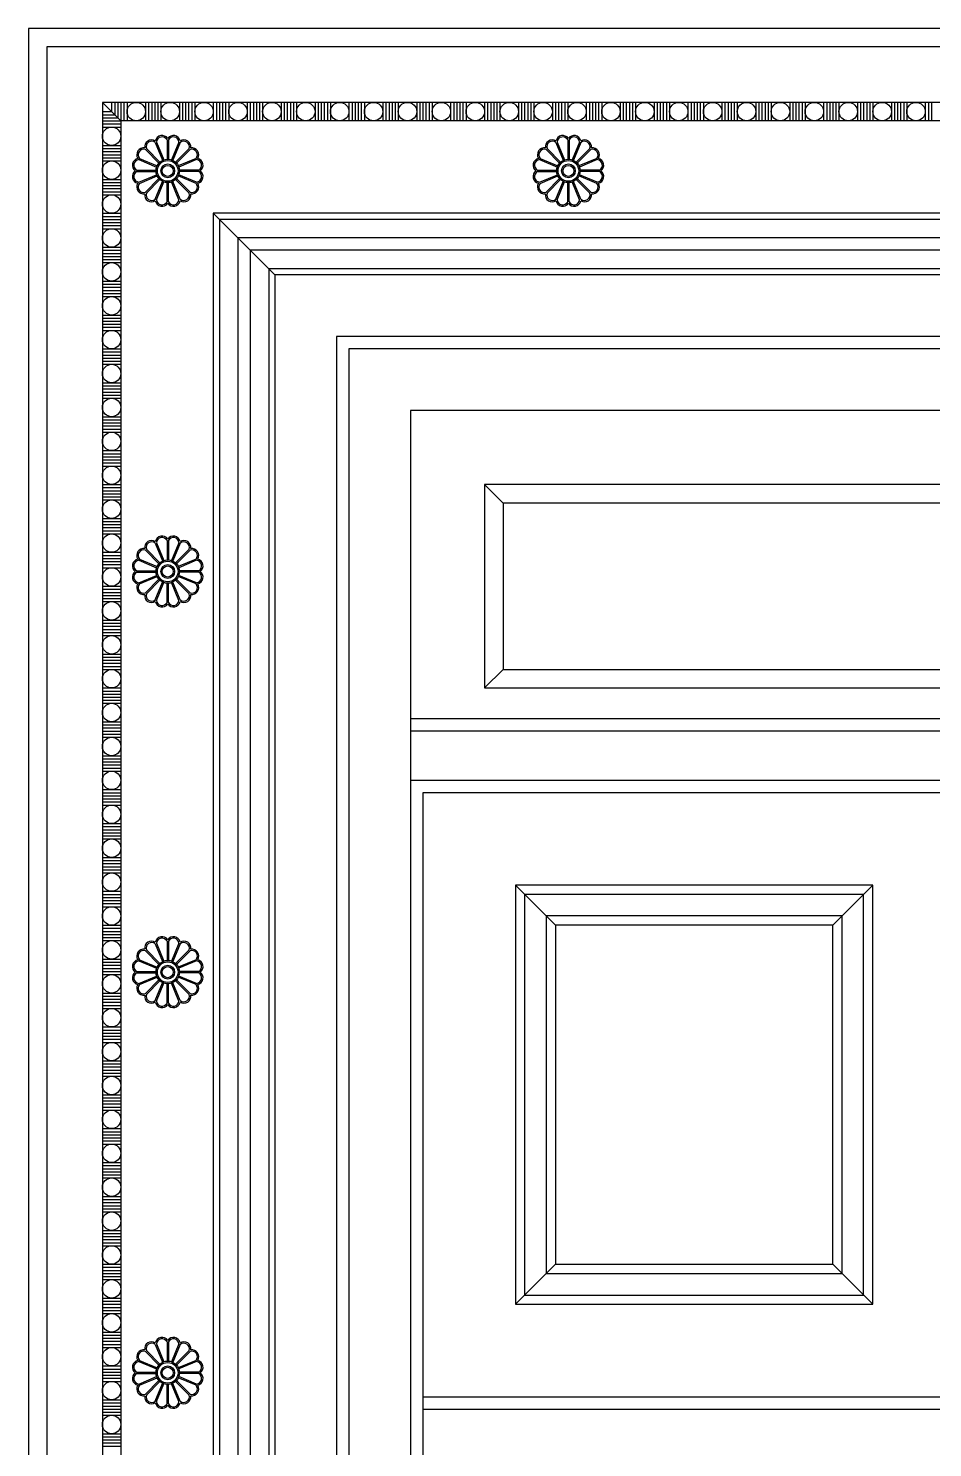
# Model space of a CAD drawing. Header units: metres. Extents: x 31332 to 34422, y 5208 to 9843.
# Drawn here: x 31352 to 32823, y 7533 to 9843 of the extents above; entities that cross this region are included whole.
import ezdxf

# ---------------------------------------------------------------- set-up
doc = ezdxf.new("R2010")
doc.units = ezdxf.units.M
for name, color, linetype in [('1', 3, 'Continuous'), ('3', 3, 'Continuous'), ('7', 7, 'Continuous'), ('BH', 3, 'Continuous')]:
    doc.layers.add(name, color=color, linetype=linetype)

# ---------------------------------------------------------------- blocks, each defined once
blk = doc.blocks.new('FH01F006')
at = {"layer": '1'}
for p, q in [((281.6, 3801.6), (369.6, 3713.6)), ((475.2, 3608), (475.2, 264)), ((2235.2, 3608), (475.2, 3608)), ((2147.2, 3080), (563.2, 3080)), ((580.8, 2094.4), (2129.6, 2094.4))]:
    blk.add_line(p, q, dxfattribs=at)
for points in [[(2420, 264), (2420, 3792.8), (290.4, 3792.8), (290.4, 264)], [(2393.6, 264), (2393.6, 3766.4), (316.8, 3766.4), (316.8, 264)], [(2376, 264), (2376, 3748.8), (334.4, 3748.8), (334.4, 264)], [(2349.6, 264), (2349.6, 3722.4), (360.8, 3722.4), (360.8, 264)], [(2129.6, 88), (2129.6, 2974.4), (580.8, 2974.4), (580.8, 88)]]:
    blk.add_lwpolyline(points, dxfattribs=at)
for points in [[(726, 2257.2), (1210, 2257.2), (1210, 2829.2), (726, 2829.2)], [(756.8, 2288), (1179.2, 2288), (1179.2, 2798.4), (756.8, 2798.4)]]:
    blk.add_lwpolyline(points, close=True, dxfattribs=at)
at = {"layer": '3'}
for p, q in [((184.61, 3892.72), (204.01, 3873.32)), ((186, 3894.11), (205.41, 3874.71)), ((198.72, 3902.61), (209.23, 3877.26)), ((200.55, 3903.37), (211.05, 3878.02)), ((215.55, 3906.35), (215.55, 3878.91)), ((217.52, 3906.35), (217.52, 3878.91)), ((232.53, 3903.37), (222.03, 3878.02)), ((234.35, 3902.61), (223.85, 3877.26)), ((247.07, 3894.11), (227.67, 3874.71)), ((248.46, 3892.72), (229.06, 3873.32)), ((756.61, 3892.72), (776.01, 3873.32)), ((758, 3894.11), (777.41, 3874.71)), ((770.72, 3902.61), (781.23, 3877.26)), ((772.55, 3903.37), (783.05, 3878.02)), ((787.55, 3906.35), (787.55, 3878.91)), ((789.52, 3906.35), (789.52, 3878.91)), ((804.53, 3903.37), (794.03, 3878.02)), ((806.35, 3902.61), (795.85, 3877.26)), ((819.07, 3894.11), (799.67, 3874.71)), ((820.46, 3892.72), (801.06, 3873.32)), ((175.35, 3878.18), (200.71, 3867.68)), ((176.11, 3880), (201.46, 3869.5)), ((256.96, 3880), (231.61, 3869.5)), ((257.72, 3878.18), (232.37, 3867.68)), ((747.35, 3878.18), (772.71, 3867.68)), ((748.11, 3880), (773.46, 3869.5)), ((828.96, 3880), (803.61, 3869.5)), ((829.72, 3878.18), (804.37, 3867.68)), ((172.37, 3863.17), (199.81, 3863.17)), ((172.37, 3861.2), (199.81, 3861.2)), ((175.35, 3846.19), (200.71, 3856.7)), ((176.11, 3844.37), (201.46, 3854.87)), ((184.61, 3831.65), (204.01, 3851.06)), ((248.46, 3831.65), (229.06, 3851.06)), ((256.96, 3844.37), (231.61, 3854.87)), ((257.72, 3846.19), (232.37, 3856.7)), ((260.7, 3863.17), (233.26, 3863.17)), ((260.7, 3861.2), (233.26, 3861.2)), ((744.37, 3863.17), (771.81, 3863.17)), ((744.37, 3861.2), (771.81, 3861.2)), ((747.35, 3846.19), (772.71, 3856.7)), ((748.11, 3844.37), (773.46, 3854.87)), ((756.61, 3831.65), (776.01, 3851.06)), ((820.46, 3831.65), (801.06, 3851.06)), ((828.96, 3844.37), (803.61, 3854.87)), ((829.72, 3846.19), (804.37, 3856.7)), ((832.7, 3863.17), (805.26, 3863.17)), ((832.7, 3861.2), (805.26, 3861.2)), ((186, 3830.26), (205.41, 3849.66)), ((198.72, 3821.76), (209.23, 3847.11)), ((200.55, 3821), (211.05, 3846.36)), ((215.55, 3818.02), (215.55, 3845.46)), ((217.52, 3818.02), (217.52, 3845.46)), ((232.53, 3821), (222.03, 3846.36)), ((234.35, 3821.76), (223.85, 3847.11)), ((247.07, 3830.26), (227.67, 3849.66)), ((758, 3830.26), (777.41, 3849.66)), ((770.72, 3821.76), (781.23, 3847.11)), ((772.55, 3821), (783.05, 3846.36)), ((787.55, 3818.02), (787.55, 3845.46)), ((789.52, 3818.02), (789.52, 3845.46)), ((804.53, 3821), (794.03, 3846.36)), ((806.35, 3821.76), (795.85, 3847.11)), ((819.07, 3830.26), (799.67, 3849.66)), ((198.72, 3330.61), (209.23, 3305.26)), ((200.55, 3331.37), (211.05, 3306.02)), ((215.55, 3334.35), (215.55, 3306.91)), ((217.52, 3334.35), (217.52, 3306.91)), ((232.53, 3331.37), (222.03, 3306.02)), ((234.35, 3330.61), (223.85, 3305.26)), ((175.35, 3306.18), (200.71, 3295.68)), ((176.11, 3308), (201.46, 3297.5)), ((184.61, 3320.72), (204.01, 3301.32)), ((186, 3322.11), (205.41, 3302.71)), ((247.07, 3322.11), (227.67, 3302.71)), ((248.46, 3320.72), (229.06, 3301.32)), ((256.96, 3308), (231.61, 3297.5)), ((257.72, 3306.18), (232.37, 3295.68)), ((172.37, 3291.17), (199.81, 3291.17)), ((172.37, 3289.2), (199.81, 3289.2)), ((175.35, 3274.19), (200.71, 3284.7)), ((176.11, 3272.37), (201.46, 3282.87)), ((256.96, 3272.37), (231.61, 3282.87)), ((257.72, 3274.19), (232.37, 3284.7)), ((260.7, 3291.17), (233.26, 3291.17)), ((260.7, 3289.2), (233.26, 3289.2)), ((184.61, 3259.65), (204.01, 3279.06)), ((186, 3258.26), (205.41, 3277.66)), ((198.72, 3249.76), (209.23, 3275.11)), ((200.55, 3249), (211.05, 3274.36)), ((215.55, 3246.02), (215.55, 3273.46)), ((217.52, 3246.02), (217.52, 3273.46)), ((232.53, 3249), (222.03, 3274.36)), ((234.35, 3249.76), (223.85, 3275.11)), ((247.07, 3258.26), (227.67, 3277.66)), ((248.46, 3259.65), (229.06, 3279.06)), ((198.72, 2758.61), (209.23, 2733.26)), ((200.55, 2759.37), (211.05, 2734.02)), ((215.55, 2762.35), (215.55, 2734.91)), ((217.52, 2762.35), (217.52, 2734.91)), ((232.53, 2759.37), (222.03, 2734.02)), ((234.35, 2758.61), (223.85, 2733.26)), ((176.11, 2736), (201.46, 2725.5)), ((184.61, 2748.72), (204.01, 2729.32)), ((186, 2750.11), (205.41, 2730.71)), ((247.07, 2750.11), (227.67, 2730.71)), ((248.46, 2748.72), (229.06, 2729.32)), ((256.96, 2736), (231.61, 2725.5)), ((172.37, 2719.17), (199.81, 2719.17)), ((172.37, 2717.2), (199.81, 2717.2)), ((175.35, 2734.18), (200.71, 2723.68)), ((257.72, 2734.18), (232.37, 2723.68)), ((260.7, 2719.17), (233.26, 2719.17)), ((260.7, 2717.2), (233.26, 2717.2)), ((175.35, 2702.19), (200.71, 2712.7)), ((176.11, 2700.37), (201.46, 2710.87)), ((184.61, 2687.65), (204.01, 2707.06)), ((186, 2686.26), (205.41, 2705.66)), ((198.72, 2677.76), (209.23, 2703.11)), ((200.55, 2677), (211.05, 2702.36)), ((215.55, 2674.02), (215.55, 2701.46)), ((217.52, 2674.02), (217.52, 2701.46)), ((232.53, 2677), (222.03, 2702.36)), ((234.35, 2677.76), (223.85, 2703.11)), ((247.07, 2686.26), (227.67, 2705.66)), ((248.46, 2687.65), (229.06, 2707.06)), ((256.96, 2700.37), (231.61, 2710.87)), ((257.72, 2702.19), (232.37, 2712.7)), ((215.55, 2190.35), (215.55, 2162.91)), ((217.52, 2190.35), (217.52, 2162.91)), ((184.61, 2176.72), (204.01, 2157.32)), ((186, 2178.11), (205.41, 2158.71)), ((198.72, 2186.61), (209.23, 2161.26)), ((200.55, 2187.37), (211.05, 2162.02)), ((232.53, 2187.37), (222.03, 2162.02)), ((234.35, 2186.61), (223.85, 2161.26)), ((247.07, 2178.11), (227.67, 2158.71)), ((248.46, 2176.72), (229.06, 2157.32)), ((175.35, 2162.18), (200.71, 2151.68)), ((176.11, 2164), (201.46, 2153.5)), ((256.96, 2164), (231.61, 2153.5)), ((257.72, 2162.18), (232.37, 2151.68)), ((172.37, 2147.17), (199.81, 2147.17)), ((172.37, 2145.2), (199.81, 2145.2)), ((175.35, 2130.19), (200.71, 2140.7)), ((176.11, 2128.37), (201.46, 2138.87)), ((184.61, 2115.65), (204.01, 2135.06)), ((186, 2114.26), (205.41, 2133.66)), ((198.72, 2105.76), (209.23, 2131.11)), ((200.55, 2105), (211.05, 2130.36)), ((215.55, 2102.02), (215.55, 2129.46)), ((217.52, 2102.02), (217.52, 2129.46)), ((232.53, 2105), (222.03, 2130.36)), ((234.35, 2105.76), (223.85, 2131.11)), ((247.07, 2114.26), (227.67, 2133.66)), ((248.46, 2115.65), (229.06, 2135.06)), ((256.96, 2128.37), (231.61, 2138.87)), ((257.72, 2130.19), (232.37, 2140.7)), ((260.7, 2147.17), (233.26, 2147.17)), ((260.7, 2145.2), (233.26, 2145.2))]:
    blk.add_line(p, q, dxfattribs=at)
for centre, radius in [((216.54, 3862.19), 16.76), ((216.54, 3862.19), 14.78), ((216.54, 3862.19), 9.86), ((216.54, 3862.19), 7.88), ((788.54, 3862.19), 16.76), ((788.54, 3862.19), 14.78), ((788.54, 3862.19), 9.86), ((788.54, 3862.19), 7.88), ((216.54, 3290.19), 16.76), ((216.54, 3290.19), 14.78), ((216.54, 3290.19), 9.86), ((216.54, 3290.19), 7.88), ((216.54, 2718.19), 16.76), ((216.54, 2718.19), 14.78), ((216.54, 2718.19), 9.86), ((216.54, 2718.19), 7.88), ((216.54, 2146.19), 16.76), ((216.54, 2146.19), 14.78), ((216.54, 2146.19), 9.86), ((216.54, 2146.19), 7.88)]:
    blk.add_circle(centre, radius, dxfattribs=at)
for centre, radius, start, end in [((208.47, 3902.72), 9.93, 35.7, 166.8), ((208.47, 3902.72), 7.96, 27.21, 175.29), ((224.6, 3902.72), 9.93, 13.2, 144.3), ((224.6, 3902.72), 7.96, 4.71, 152.79), ((780.47, 3902.72), 9.93, 35.7, 166.8), ((780.47, 3902.72), 7.96, 27.21, 175.29), ((796.6, 3902.72), 9.93, 13.2, 144.3), ((796.6, 3902.72), 7.96, 4.71, 152.79), ((182.18, 3885.14), 9.93, 80.7, 211.8), ((182.18, 3885.14), 7.96, 72.21, 220.29), ((193.58, 3896.55), 9.93, 58.2, 189.3), ((193.58, 3896.55), 7.96, 49.71, 197.79), ((239.49, 3896.55), 9.93, 350.7, 121.8), ((239.49, 3896.55), 7.96, 342.21, 130.29), ((250.9, 3885.14), 7.96, 319.71, 107.79), ((250.9, 3885.14), 9.93, 328.2, 99.3), ((754.18, 3885.14), 9.93, 80.7, 211.8), ((754.18, 3885.14), 7.96, 72.21, 220.29), ((765.58, 3896.55), 9.93, 58.2, 189.3), ((765.58, 3896.55), 7.96, 49.71, 197.79), ((811.49, 3896.55), 9.93, 350.7, 121.8), ((811.49, 3896.55), 7.96, 342.21, 130.29), ((822.9, 3885.14), 7.96, 319.71, 107.79), ((822.9, 3885.14), 9.93, 328.2, 99.3), ((176.01, 3870.25), 9.93, 103.2, 234.3), ((176.01, 3870.25), 7.96, 94.71, 242.79), ((257.07, 3870.25), 7.96, 297.21, 85.29), ((257.07, 3870.25), 9.93, 305.7, 76.8), ((748.01, 3870.25), 9.93, 103.2, 234.3), ((748.01, 3870.25), 7.96, 94.71, 242.79), ((829.07, 3870.25), 7.96, 297.21, 85.29), ((829.07, 3870.25), 9.93, 305.7, 76.8), ((176.01, 3854.12), 9.93, 125.7, 256.8), ((176.01, 3854.12), 7.96, 117.21, 265.29), ((257.07, 3854.12), 7.96, 274.71, 62.79), ((257.07, 3854.12), 9.93, 283.2, 54.3), ((748.01, 3854.12), 9.93, 125.7, 256.8), ((748.01, 3854.12), 7.96, 117.21, 265.29), ((829.07, 3854.12), 7.96, 274.71, 62.79), ((829.07, 3854.12), 9.93, 283.2, 54.3), ((182.18, 3839.23), 9.93, 148.2, 279.3), ((182.18, 3839.23), 7.96, 139.71, 287.79), ((193.58, 3827.83), 7.96, 162.21, 310.29), ((239.49, 3827.83), 7.96, 229.71, 17.79), ((250.9, 3839.23), 7.96, 252.21, 40.29), ((250.9, 3839.23), 9.93, 260.7, 31.8), ((754.18, 3839.23), 9.93, 148.2, 279.3), ((754.18, 3839.23), 7.96, 139.71, 287.79), ((765.58, 3827.83), 7.96, 162.21, 310.29), ((811.49, 3827.83), 7.96, 229.71, 17.79), ((822.9, 3839.23), 7.96, 252.21, 40.29), ((822.9, 3839.23), 9.93, 260.7, 31.8), ((193.58, 3827.83), 9.93, 170.7, 301.8), ((208.47, 3821.66), 9.93, 193.2, 324.3), ((208.47, 3821.66), 7.96, 184.71, 332.79), ((224.6, 3821.66), 9.93, 215.7, 346.8), ((224.6, 3821.66), 7.96, 207.21, 355.29), ((239.49, 3827.83), 9.93, 238.2, 9.3), ((765.58, 3827.83), 9.93, 170.7, 301.8), ((780.47, 3821.66), 9.93, 193.2, 324.3), ((780.47, 3821.66), 7.96, 184.71, 332.79), ((796.6, 3821.66), 9.93, 215.7, 346.8), ((796.6, 3821.66), 7.96, 207.21, 355.29), ((811.49, 3827.83), 9.93, 238.2, 9.3), ((182.18, 3313.14), 9.93, 80.7, 211.8), ((193.58, 3324.55), 9.93, 58.2, 189.3), ((193.58, 3324.55), 7.96, 49.71, 197.79), ((208.47, 3330.72), 9.93, 35.7, 166.8), ((208.47, 3330.72), 7.96, 27.21, 175.29), ((224.6, 3330.72), 9.93, 13.2, 144.3), ((224.6, 3330.72), 7.96, 4.71, 152.79), ((239.49, 3324.55), 9.93, 350.7, 121.8), ((239.49, 3324.55), 7.96, 342.21, 130.29), ((250.9, 3313.14), 9.93, 328.2, 99.3), ((176.01, 3298.25), 9.93, 103.2, 234.3), ((176.01, 3298.25), 7.96, 94.71, 242.79), ((182.18, 3313.14), 7.96, 72.21, 220.29), ((250.9, 3313.14), 7.96, 319.71, 107.79), ((257.07, 3298.25), 7.96, 297.21, 85.29), ((257.07, 3298.25), 9.93, 305.7, 76.8), ((176.01, 3282.12), 9.93, 125.7, 256.8), ((176.01, 3282.12), 7.96, 117.21, 265.29), ((257.07, 3282.12), 7.96, 274.71, 62.79), ((257.07, 3282.12), 9.93, 283.2, 54.3), ((182.18, 3267.23), 9.93, 148.2, 279.3), ((182.18, 3267.23), 7.96, 139.71, 287.79), ((250.9, 3267.23), 7.96, 252.21, 40.29), ((250.9, 3267.23), 9.93, 260.7, 31.8), ((193.58, 3255.83), 9.93, 170.7, 301.8), ((193.58, 3255.83), 7.96, 162.21, 310.29), ((208.47, 3249.66), 9.93, 193.2, 324.3), ((208.47, 3249.66), 7.96, 184.71, 332.79), ((224.6, 3249.66), 9.93, 215.7, 346.8), ((224.6, 3249.66), 7.96, 207.21, 355.29), ((239.49, 3255.83), 9.93, 238.2, 9.3), ((239.49, 3255.83), 7.96, 229.71, 17.79), ((193.58, 2752.55), 9.93, 58.2, 189.3), ((193.58, 2752.55), 7.96, 49.71, 197.79), ((208.47, 2758.72), 9.93, 35.7, 166.8), ((208.47, 2758.72), 7.96, 27.21, 175.29), ((224.6, 2758.72), 9.93, 13.2, 144.3), ((224.6, 2758.72), 7.96, 4.71, 152.79), ((239.49, 2752.55), 9.93, 350.7, 121.8), ((239.49, 2752.55), 7.96, 342.21, 130.29), ((176.01, 2726.25), 9.93, 103.2, 234.3), ((182.18, 2741.14), 9.93, 80.7, 211.8), ((182.18, 2741.14), 7.96, 72.21, 220.29), ((250.9, 2741.14), 7.96, 319.71, 107.79), ((250.9, 2741.14), 9.93, 328.2, 99.3), ((257.07, 2726.25), 9.93, 305.7, 76.8), ((176.01, 2710.12), 9.93, 125.7, 256.8), ((176.01, 2726.25), 7.96, 94.71, 242.79), ((176.01, 2710.12), 7.96, 117.21, 265.29), ((257.07, 2726.25), 7.96, 297.21, 85.29), ((257.07, 2710.12), 7.96, 274.71, 62.79), ((257.07, 2710.12), 9.93, 283.2, 54.3), ((182.18, 2695.23), 9.93, 148.2, 279.3), ((182.18, 2695.23), 7.96, 139.71, 287.79), ((250.9, 2695.23), 7.96, 252.21, 40.29), ((250.9, 2695.23), 9.93, 260.7, 31.8), ((193.58, 2683.83), 9.93, 170.7, 301.8), ((193.58, 2683.83), 7.96, 162.21, 310.29), ((208.47, 2677.66), 9.93, 193.2, 324.3), ((208.47, 2677.66), 7.96, 184.71, 332.79), ((224.6, 2677.66), 9.93, 215.7, 346.8), ((224.6, 2677.66), 7.96, 207.21, 355.29), ((239.49, 2683.83), 9.93, 238.2, 9.3), ((239.49, 2683.83), 7.96, 229.71, 17.79), ((193.58, 2180.55), 9.93, 58.2, 189.3), ((193.58, 2180.55), 7.96, 49.71, 197.79), ((208.47, 2186.72), 9.93, 35.7, 166.8), ((208.47, 2186.72), 7.96, 27.21, 175.29), ((224.6, 2186.72), 9.93, 13.2, 144.3), ((224.6, 2186.72), 7.96, 4.71, 152.79), ((239.49, 2180.55), 9.93, 350.7, 121.8), ((239.49, 2180.55), 7.96, 342.21, 130.29), ((182.18, 2169.14), 9.93, 80.7, 211.8), ((182.18, 2169.14), 7.96, 72.21, 220.29), ((250.9, 2169.14), 7.96, 319.71, 107.79), ((250.9, 2169.14), 9.93, 328.2, 99.3), ((176.01, 2154.25), 9.93, 103.2, 234.3), ((176.01, 2154.25), 7.96, 94.71, 242.79), ((257.07, 2154.25), 7.96, 297.21, 85.29), ((257.07, 2154.25), 9.93, 305.7, 76.8), ((176.01, 2138.12), 9.93, 125.7, 256.8), ((176.01, 2138.12), 7.96, 117.21, 265.29), ((182.18, 2123.23), 9.93, 148.2, 279.3), ((182.18, 2123.23), 7.96, 139.71, 287.79), ((250.9, 2123.23), 7.96, 252.21, 40.29), ((250.9, 2123.23), 9.93, 260.7, 31.8), ((257.07, 2138.12), 7.96, 274.71, 62.79), ((257.07, 2138.12), 9.93, 283.2, 54.3), ((193.58, 2111.83), 9.93, 170.7, 301.8), ((193.58, 2111.83), 7.96, 162.21, 310.29), ((239.49, 2111.83), 9.93, 238.2, 9.3), ((239.49, 2111.83), 7.96, 229.71, 17.79), ((208.47, 2105.66), 9.93, 193.2, 324.3), ((208.47, 2105.66), 7.96, 184.71, 332.79), ((224.6, 2105.66), 9.93, 215.7, 346.8), ((224.6, 2105.66), 7.96, 207.21, 355.29)]:
    blk.add_arc(centre, radius, start, end, dxfattribs=at)
at = {"layer": '7'}
for p, q in [((149.6, 3933.6), (123.2, 3960)), ((149.6, 3933.6), (123.2, 3960)), ((563.2, 3520), (563.2, 88)), ((2147.2, 3520), (563.2, 3520)), ((668.8, 3414.4), (695.2, 3388)), ((695.2, 3150.4), (668.8, 3124)), ((2147.2, 3062.4), (563.2, 3062.4)), ((2147.2, 2992), (563.2, 2992)), ((770, 2785.2), (712.8, 2842.4)), ((1223.2, 2842.4), (1166, 2785.2)), ((770, 2301.2), (712.8, 2244)), ((1166, 2301.2), (1223.2, 2244)), ((580.8, 2112), (2129.6, 2112))]:
    blk.add_line(p, q, dxfattribs=at)
for points in [[(2692.8, 264), (2692.8, 4065.6), (17.6, 4065.6), (17.6, 264)], [(2666.4, 264), (2666.4, 4039.2), (44, 4039.2), (44, 264)], [(2587.2, 264), (2587.2, 3960), (123.2, 3960), (123.2, 264)], [(2560.8, 264), (2560.8, 3933.6), (149.6, 3933.6), (149.6, 264)], [(2428.8, 264), (2428.8, 3801.6), (281.6, 3801.6), (281.6, 264)], [(2340.8, 264), (2340.8, 3713.6), (369.6, 3713.6), (369.6, 264)], [(2252.8, 264), (2252.8, 3625.6), (457.6, 3625.6), (457.6, 264)]]:
    blk.add_lwpolyline(points, dxfattribs=at)
for points in [[(668.8, 3124), (2041.6, 3124), (2041.6, 3414.4), (668.8, 3414.4)], [(695.2, 3150.4), (2015.2, 3150.4), (2015.2, 3388), (695.2, 3388)], [(712.8, 2244), (1223.2, 2244), (1223.2, 2842.4), (712.8, 2842.4)], [(770, 2301.2), (1166, 2301.2), (1166, 2785.2), (770, 2785.2)]]:
    blk.add_lwpolyline(points, close=True, dxfattribs=at)
at = {"layer": 'BH'}
for p, q in [((136.4, 3960), (136.4, 3946.8)), ((140.8, 3960), (140.8, 3942.4)), ((145.2, 3960), (145.2, 3938)), ((149.6, 3960), (149.6, 3933.6)), ((154, 3960), (154, 3933.6)), ((158.4, 3960), (158.4, 3933.6)), ((184.8, 3960), (184.8, 3933.6)), ((189.2, 3960), (189.2, 3933.6)), ((193.6, 3960), (193.6, 3933.6)), ((198, 3960), (198, 3933.6)), ((202.4, 3960), (202.4, 3933.6)), ((206.8, 3960), (206.8, 3933.6)), ((233.2, 3960), (233.2, 3933.6)), ((237.6, 3960), (237.6, 3933.6)), ((242, 3960), (242, 3933.6)), ((246.4, 3960), (246.4, 3933.6)), ((250.8, 3960), (250.8, 3933.6)), ((255.2, 3960), (255.2, 3933.6)), ((281.6, 3960), (281.6, 3933.6)), ((281.6, 3960), (281.6, 3933.6)), ((286, 3960), (286, 3933.6)), ((290.4, 3960), (290.4, 3933.6)), ((294.8, 3960), (294.8, 3933.6)), ((299.2, 3960), (299.2, 3933.6)), ((303.6, 3960), (303.6, 3933.6)), ((330, 3960), (330, 3933.6)), ((330, 3960), (330, 3933.6)), ((334.4, 3960), (334.4, 3933.6)), ((338.8, 3960), (338.8, 3933.6)), ((343.2, 3960), (343.2, 3933.6)), ((347.6, 3960), (347.6, 3933.6)), ((352, 3960), (352, 3933.6)), ((378.4, 3960), (378.4, 3933.6)), ((382.8, 3960), (382.8, 3933.6)), ((387.2, 3960), (387.2, 3933.6)), ((391.6, 3960), (391.6, 3933.6)), ((396, 3960), (396, 3933.6)), ((400.4, 3960), (400.4, 3933.6)), ((426.8, 3960), (426.8, 3933.6)), ((431.2, 3960), (431.2, 3933.6)), ((435.6, 3960), (435.6, 3933.6)), ((440, 3960), (440, 3933.6)), ((444.4, 3960), (444.4, 3933.6)), ((448.8, 3960), (448.8, 3933.6)), ((475.2, 3960), (475.2, 3933.6)), ((475.2, 3960), (475.2, 3933.6)), ((475.2, 3960), (475.2, 3933.6)), ((479.6, 3960), (479.6, 3933.6)), ((484, 3960), (484, 3933.6)), ((488.4, 3960), (488.4, 3933.6)), ((492.8, 3960), (492.8, 3933.6)), ((497.2, 3960), (497.2, 3933.6)), ((523.6, 3960), (523.6, 3933.6)), ((528, 3960), (528, 3933.6)), ((532.4, 3960), (532.4, 3933.6)), ((536.8, 3960), (536.8, 3933.6)), ((541.2, 3960), (541.2, 3933.6)), ((545.6, 3960), (545.6, 3933.6)), ((572, 3960), (572, 3933.6)), ((576.4, 3960), (576.4, 3933.6)), ((580.8, 3960), (580.8, 3933.6)), ((585.2, 3960), (585.2, 3933.6)), ((589.6, 3960), (589.6, 3933.6)), ((594, 3960), (594, 3933.6)), ((620.4, 3960), (620.4, 3933.6)), ((620.4, 3960), (620.4, 3933.6)), ((624.8, 3960), (624.8, 3933.6)), ((629.2, 3960), (629.2, 3933.6)), ((633.6, 3960), (633.6, 3933.6)), ((638, 3960), (638, 3933.6)), ((642.4, 3960), (642.4, 3933.6)), ((668.8, 3960), (668.8, 3933.6)), ((668.8, 3960), (668.8, 3933.6)), ((673.2, 3960), (673.2, 3933.6)), ((677.6, 3960), (677.6, 3933.6)), ((682, 3960), (682, 3933.6)), ((686.4, 3960), (686.4, 3933.6)), ((690.8, 3960), (690.8, 3933.6)), ((717.2, 3960), (717.2, 3933.6)), ((721.6, 3960), (721.6, 3933.6)), ((726, 3960), (726, 3933.6)), ((730.4, 3960), (730.4, 3933.6)), ((734.8, 3960), (734.8, 3933.6)), ((739.2, 3960), (739.2, 3933.6)), ((765.6, 3960), (765.6, 3933.6)), ((770, 3960), (770, 3933.6)), ((774.4, 3960), (774.4, 3933.6)), ((778.8, 3960), (778.8, 3933.6)), ((783.2, 3960), (783.2, 3933.6)), ((787.6, 3960), (787.6, 3933.6)), ((814, 3960), (814, 3933.6)), ((814, 3960), (814, 3933.6)), ((818.4, 3960), (818.4, 3933.6)), ((822.8, 3960), (822.8, 3933.6)), ((827.2, 3960), (827.2, 3933.6)), ((831.6, 3960), (831.6, 3933.6)), ((836, 3960), (836, 3933.6)), ((862.4, 3960), (862.4, 3933.6)), ((862.4, 3960), (862.4, 3933.6)), ((866.8, 3960), (866.8, 3933.6)), ((871.2, 3960), (871.2, 3933.6)), ((875.6, 3960), (875.6, 3933.6)), ((880, 3960), (880, 3933.6)), ((884.4, 3960), (884.4, 3933.6)), ((910.8, 3960), (910.8, 3933.6)), ((915.2, 3960), (915.2, 3933.6)), ((919.6, 3960), (919.6, 3933.6)), ((924, 3960), (924, 3933.6)), ((928.4, 3960), (928.4, 3933.6)), ((932.8, 3960), (932.8, 3933.6)), ((959.2, 3960), (959.2, 3933.6)), ((963.6, 3960), (963.6, 3933.6)), ((968, 3960), (968, 3933.6)), ((972.4, 3960), (972.4, 3933.6)), ((976.8, 3960), (976.8, 3933.6)), ((981.2, 3960), (981.2, 3933.6)), ((1007.6, 3960), (1007.6, 3933.6)), ((1007.6, 3960), (1007.6, 3933.6)), ((1007.6, 3960), (1007.6, 3933.6)), ((1012, 3960), (1012, 3933.6)), ((1016.4, 3960), (1016.4, 3933.6)), ((1020.8, 3960), (1020.8, 3933.6)), ((1025.2, 3960), (1025.2, 3933.6)), ((1029.6, 3960), (1029.6, 3933.6)), ((1056, 3960), (1056, 3933.6)), ((1056, 3960), (1056, 3933.6)), ((1060.4, 3960), (1060.4, 3933.6)), ((1064.8, 3960), (1064.8, 3933.6)), ((1069.2, 3960), (1069.2, 3933.6)), ((1073.6, 3960), (1073.6, 3933.6)), ((1078, 3960), (1078, 3933.6)), ((1104.4, 3960), (1104.4, 3933.6)), ((1108.8, 3960), (1108.8, 3933.6)), ((1113.2, 3960), (1113.2, 3933.6)), ((1117.6, 3960), (1117.6, 3933.6)), ((1122, 3960), (1122, 3933.6)), ((1126.4, 3960), (1126.4, 3933.6)), ((1152.8, 3960), (1152.8, 3933.6)), ((1152.8, 3960), (1152.8, 3933.6)), ((1152.8, 3960), (1152.8, 3933.6)), ((1157.2, 3960), (1157.2, 3933.6)), ((1161.6, 3960), (1161.6, 3933.6)), ((1166, 3960), (1166, 3933.6)), ((1170.4, 3960), (1170.4, 3933.6)), ((1174.8, 3960), (1174.8, 3933.6)), ((1201.2, 3960), (1201.2, 3933.6)), ((1205.6, 3960), (1205.6, 3933.6)), ((1210, 3960), (1210, 3933.6)), ((1214.4, 3960), (1214.4, 3933.6)), ((1218.8, 3960), (1218.8, 3933.6)), ((1223.2, 3960), (1223.2, 3933.6)), ((1249.6, 3960), (1249.6, 3933.6)), ((1254, 3960), (1254, 3933.6)), ((1258.4, 3960), (1258.4, 3933.6)), ((1262.8, 3960), (1262.8, 3933.6)), ((1267.2, 3960), (1267.2, 3933.6)), ((1271.6, 3960), (1271.6, 3933.6)), ((1298, 3960), (1298, 3933.6)), ((1298, 3960), (1298, 3933.6)), ((1302.4, 3960), (1302.4, 3933.6)), ((1306.8, 3960), (1306.8, 3933.6)), ((123.2, 3946.8), (136.4, 3946.8)), ((123.2, 3942.4), (140.8, 3942.4)), ((123.2, 3938), (145.2, 3938)), ((123.2, 3933.6), (149.6, 3933.6)), ((123.2, 3929.2), (149.6, 3929.2)), ((123.2, 3924.8), (149.6, 3924.8)), ((123.2, 3898.4), (149.6, 3898.4)), ((123.2, 3894), (149.6, 3894)), ((123.2, 3889.6), (149.6, 3889.6)), ((123.2, 3885.2), (149.6, 3885.2)), ((123.2, 3880.8), (149.6, 3880.8)), ((123.2, 3876.4), (149.6, 3876.4)), ((123.2, 3850), (149.6, 3850)), ((123.2, 3845.6), (149.6, 3845.6)), ((123.2, 3841.2), (149.6, 3841.2)), ((123.2, 3836.8), (149.6, 3836.8)), ((123.2, 3832.4), (149.6, 3832.4)), ((123.2, 3828), (149.6, 3828)), ((123.2, 3801.6), (149.6, 3801.6)), ((123.2, 3801.6), (149.6, 3801.6)), ((123.2, 3797.2), (149.6, 3797.2)), ((123.2, 3792.8), (149.6, 3792.8)), ((123.2, 3788.4), (149.6, 3788.4)), ((123.2, 3784), (149.6, 3784)), ((123.2, 3779.6), (149.6, 3779.6)), ((123.2, 3753.2), (149.6, 3753.2)), ((123.2, 3753.2), (149.6, 3753.2)), ((123.2, 3748.8), (149.6, 3748.8)), ((123.2, 3744.4), (149.6, 3744.4)), ((123.2, 3740), (149.6, 3740)), ((123.2, 3735.6), (149.6, 3735.6)), ((123.2, 3731.2), (149.6, 3731.2)), ((123.2, 3704.8), (149.6, 3704.8)), ((123.2, 3700.4), (149.6, 3700.4)), ((123.2, 3696), (149.6, 3696)), ((123.2, 3691.6), (149.6, 3691.6)), ((123.2, 3687.2), (149.6, 3687.2)), ((123.2, 3682.8), (149.6, 3682.8)), ((123.2, 3656.4), (149.6, 3656.4)), ((123.2, 3652), (149.6, 3652)), ((123.2, 3647.6), (149.6, 3647.6)), ((123.2, 3643.2), (149.6, 3643.2)), ((123.2, 3638.8), (149.6, 3638.8)), ((123.2, 3634.4), (149.6, 3634.4)), ((123.2, 3608), (149.6, 3608)), ((123.2, 3608), (149.6, 3608)), ((123.2, 3608), (149.6, 3608)), ((123.2, 3603.6), (149.6, 3603.6)), ((123.2, 3599.2), (149.6, 3599.2)), ((123.2, 3594.8), (149.6, 3594.8)), ((123.2, 3590.4), (149.6, 3590.4)), ((123.2, 3586), (149.6, 3586)), ((123.2, 3559.6), (149.6, 3559.6)), ((123.2, 3555.2), (149.6, 3555.2)), ((123.2, 3550.8), (149.6, 3550.8)), ((123.2, 3546.4), (149.6, 3546.4)), ((123.2, 3542), (149.6, 3542)), ((123.2, 3537.6), (149.6, 3537.6)), ((123.2, 3511.2), (149.6, 3511.2)), ((123.2, 3506.8), (149.6, 3506.8)), ((123.2, 3502.4), (149.6, 3502.4)), ((123.2, 3498), (149.6, 3498)), ((123.2, 3493.6), (149.6, 3493.6)), ((123.2, 3489.2), (149.6, 3489.2)), ((123.2, 3462.8), (149.6, 3462.8)), ((123.2, 3462.8), (149.6, 3462.8)), ((123.2, 3458.4), (149.6, 3458.4)), ((123.2, 3454), (149.6, 3454)), ((123.2, 3449.6), (149.6, 3449.6)), ((123.2, 3445.2), (149.6, 3445.2)), ((123.2, 3440.8), (149.6, 3440.8)), ((123.2, 3414.4), (149.6, 3414.4)), ((123.2, 3414.4), (149.6, 3414.4)), ((123.2, 3410), (149.6, 3410)), ((123.2, 3405.6), (149.6, 3405.6)), ((123.2, 3401.2), (149.6, 3401.2)), ((123.2, 3396.8), (149.6, 3396.8)), ((123.2, 3392.4), (149.6, 3392.4)), ((123.2, 3366), (149.6, 3366)), ((123.2, 3361.6), (149.6, 3361.6)), ((123.2, 3357.2), (149.6, 3357.2)), ((123.2, 3352.8), (149.6, 3352.8)), ((123.2, 3348.4), (149.6, 3348.4)), ((123.2, 3344), (149.6, 3344)), ((123.2, 3317.6), (149.6, 3317.6)), ((123.2, 3313.2), (149.6, 3313.2)), ((123.2, 3308.8), (149.6, 3308.8)), ((123.2, 3304.4), (149.6, 3304.4)), ((123.2, 3300), (149.6, 3300)), ((123.2, 3295.6), (149.6, 3295.6)), ((123.2, 3269.2), (149.6, 3269.2)), ((123.2, 3269.2), (149.6, 3269.2)), ((123.2, 3264.8), (149.6, 3264.8)), ((123.2, 3260.4), (149.6, 3260.4)), ((123.2, 3256), (149.6, 3256)), ((123.2, 3251.6), (149.6, 3251.6)), ((123.2, 3247.2), (149.6, 3247.2)), ((123.2, 3220.8), (149.6, 3220.8)), ((123.2, 3220.8), (149.6, 3220.8)), ((123.2, 3216.4), (149.6, 3216.4)), ((123.2, 3212), (149.6, 3212)), ((123.2, 3207.6), (149.6, 3207.6)), ((123.2, 3203.2), (149.6, 3203.2)), ((123.2, 3198.8), (149.6, 3198.8)), ((123.2, 3172.4), (149.6, 3172.4)), ((123.2, 3168), (149.6, 3168)), ((123.2, 3163.6), (149.6, 3163.6)), ((123.2, 3159.2), (149.6, 3159.2)), ((123.2, 3154.8), (149.6, 3154.8)), ((123.2, 3150.4), (149.6, 3150.4)), ((123.2, 3124), (149.6, 3124)), ((123.2, 3119.6), (149.6, 3119.6)), ((123.2, 3115.2), (149.6, 3115.2)), ((123.2, 3110.8), (149.6, 3110.8)), ((123.2, 3106.4), (149.6, 3106.4)), ((123.2, 3102), (149.6, 3102)), ((123.2, 3075.6), (149.6, 3075.6)), ((123.2, 3075.6), (149.6, 3075.6)), ((123.2, 3075.6), (149.6, 3075.6)), ((123.2, 3071.2), (149.6, 3071.2)), ((123.2, 3066.8), (149.6, 3066.8)), ((123.2, 3062.4), (149.6, 3062.4)), ((123.2, 3058), (149.6, 3058)), ((123.2, 3053.6), (149.6, 3053.6)), ((123.2, 3027.2), (149.6, 3027.2)), ((123.2, 3027.2), (149.6, 3027.2)), ((123.2, 3022.8), (149.6, 3022.8)), ((123.2, 3018.4), (149.6, 3018.4)), ((123.2, 3014), (149.6, 3014)), ((123.2, 3009.6), (149.6, 3009.6)), ((123.2, 3005.2), (149.6, 3005.2)), ((123.2, 2978.8), (149.6, 2978.8)), ((123.2, 2974.4), (149.6, 2974.4)), ((123.2, 2970), (149.6, 2970)), ((123.2, 2965.6), (149.6, 2965.6)), ((123.2, 2961.2), (149.6, 2961.2)), ((123.2, 2956.8), (149.6, 2956.8)), ((123.2, 2930.4), (149.6, 2930.4)), ((123.2, 2930.4), (149.6, 2930.4)), ((123.2, 2930.4), (149.6, 2930.4)), ((123.2, 2926), (149.6, 2926)), ((123.2, 2921.6), (149.6, 2921.6)), ((123.2, 2917.2), (149.6, 2917.2)), ((123.2, 2912.8), (149.6, 2912.8)), ((123.2, 2908.4), (149.6, 2908.4)), ((123.2, 2882), (149.6, 2882)), ((123.2, 2877.6), (149.6, 2877.6)), ((123.2, 2873.2), (149.6, 2873.2)), ((123.2, 2868.8), (149.6, 2868.8)), ((123.2, 2864.4), (149.6, 2864.4)), ((123.2, 2860), (149.6, 2860)), ((123.2, 2833.6), (149.6, 2833.6)), ((123.2, 2829.2), (149.6, 2829.2)), ((123.2, 2824.8), (149.6, 2824.8)), ((123.2, 2820.4), (149.6, 2820.4)), ((123.2, 2816), (149.6, 2816)), ((123.2, 2811.6), (149.6, 2811.6)), ((123.2, 2785.2), (149.6, 2785.2)), ((123.2, 2785.2), (149.6, 2785.2)), ((123.2, 2780.8), (149.6, 2780.8)), ((123.2, 2776.4), (149.6, 2776.4)), ((123.2, 2772), (149.6, 2772)), ((123.2, 2767.6), (149.6, 2767.6)), ((123.2, 2763.2), (149.6, 2763.2)), ((123.2, 2736.8), (149.6, 2736.8)), ((123.2, 2736.8), (149.6, 2736.8)), ((123.2, 2732.4), (149.6, 2732.4)), ((123.2, 2728), (149.6, 2728)), ((123.2, 2723.6), (149.6, 2723.6)), ((123.2, 2719.2), (149.6, 2719.2)), ((123.2, 2714.8), (149.6, 2714.8)), ((123.2, 2688.4), (149.6, 2688.4)), ((123.2, 2684), (149.6, 2684)), ((123.2, 2679.6), (149.6, 2679.6)), ((123.2, 2675.2), (149.6, 2675.2)), ((123.2, 2670.8), (149.6, 2670.8)), ((123.2, 2666.4), (149.6, 2666.4)), ((123.2, 2640), (149.6, 2640)), ((123.2, 2635.6), (149.6, 2635.6)), ((123.2, 2631.2), (149.6, 2631.2)), ((123.2, 2626.8), (149.6, 2626.8)), ((123.2, 2622.4), (149.6, 2622.4)), ((123.2, 2618), (149.6, 2618)), ((123.2, 2591.6), (149.6, 2591.6)), ((123.2, 2591.6), (149.6, 2591.6)), ((123.2, 2587.2), (149.6, 2587.2)), ((123.2, 2582.8), (149.6, 2582.8)), ((123.2, 2578.4), (149.6, 2578.4)), ((123.2, 2574), (149.6, 2574)), ((123.2, 2569.6), (149.6, 2569.6)), ((123.2, 2543.2), (149.6, 2543.2)), ((123.2, 2543.2), (149.6, 2543.2)), ((123.2, 2538.8), (149.6, 2538.8)), ((123.2, 2534.4), (149.6, 2534.4)), ((123.2, 2530), (149.6, 2530)), ((123.2, 2525.6), (149.6, 2525.6)), ((123.2, 2521.2), (149.6, 2521.2)), ((123.2, 2494.8), (149.6, 2494.8)), ((123.2, 2490.4), (149.6, 2490.4)), ((123.2, 2486), (149.6, 2486)), ((123.2, 2481.6), (149.6, 2481.6)), ((123.2, 2477.2), (149.6, 2477.2)), ((123.2, 2472.8), (149.6, 2472.8)), ((123.2, 2446.4), (149.6, 2446.4)), ((123.2, 2442), (149.6, 2442)), ((123.2, 2437.6), (149.6, 2437.6)), ((123.2, 2433.2), (149.6, 2433.2)), ((123.2, 2428.8), (149.6, 2428.8)), ((123.2, 2424.4), (149.6, 2424.4)), ((123.2, 2398), (149.6, 2398)), ((123.2, 2398), (149.6, 2398)), ((123.2, 2398), (149.6, 2398)), ((123.2, 2393.6), (149.6, 2393.6)), ((123.2, 2389.2), (149.6, 2389.2)), ((123.2, 2384.8), (149.6, 2384.8)), ((123.2, 2380.4), (149.6, 2380.4)), ((123.2, 2376), (149.6, 2376)), ((123.2, 2349.6), (149.6, 2349.6)), ((123.2, 2349.6), (149.6, 2349.6)), ((123.2, 2345.2), (149.6, 2345.2)), ((123.2, 2340.8), (149.6, 2340.8)), ((123.2, 2336.4), (149.6, 2336.4)), ((123.2, 2332), (149.6, 2332)), ((123.2, 2327.6), (149.6, 2327.6)), ((123.2, 2301.2), (149.6, 2301.2)), ((123.2, 2296.8), (149.6, 2296.8)), ((123.2, 2292.4), (149.6, 2292.4)), ((123.2, 2288), (149.6, 2288)), ((123.2, 2283.6), (149.6, 2283.6)), ((123.2, 2279.2), (149.6, 2279.2)), ((123.2, 2252.8), (149.6, 2252.8)), ((123.2, 2252.8), (149.6, 2252.8)), ((123.2, 2248.4), (149.6, 2248.4)), ((123.2, 2244), (149.6, 2244)), ((123.2, 2239.6), (149.6, 2239.6)), ((123.2, 2235.2), (149.6, 2235.2)), ((123.2, 2230.8), (149.6, 2230.8)), ((123.2, 2204.4), (149.6, 2204.4)), ((123.2, 2200), (149.6, 2200)), ((123.2, 2195.6), (149.6, 2195.6)), ((123.2, 2191.2), (149.6, 2191.2)), ((123.2, 2186.8), (149.6, 2186.8)), ((123.2, 2182.4), (149.6, 2182.4)), ((123.2, 2156), (149.6, 2156)), ((123.2, 2151.6), (149.6, 2151.6)), ((123.2, 2147.2), (149.6, 2147.2)), ((123.2, 2142.8), (149.6, 2142.8)), ((123.2, 2138.4), (149.6, 2138.4)), ((123.2, 2134), (149.6, 2134)), ((123.2, 2107.6), (149.6, 2107.6)), ((123.2, 2107.6), (149.6, 2107.6)), ((123.2, 2103.2), (149.6, 2103.2)), ((123.2, 2098.8), (149.6, 2098.8)), ((123.2, 2094.4), (149.6, 2094.4)), ((123.2, 2090), (149.6, 2090)), ((123.2, 2085.6), (149.6, 2085.6)), ((123.2, 2059.2), (149.6, 2059.2)), ((123.2, 2059.2), (149.6, 2059.2)), ((123.2, 2054.8), (149.6, 2054.8)), ((123.2, 2050.4), (149.6, 2050.4)), ((123.2, 2046), (149.6, 2046)), ((123.2, 2041.6), (149.6, 2041.6))]:
    blk.add_line(p, q, dxfattribs=at)
for centre in [(171.6, 3946.8), (220, 3946.8), (268.4, 3946.8), (316.8, 3946.8), (365.2, 3946.8), (413.6, 3946.8), (462, 3946.8), (510.4, 3946.8), (558.8, 3946.8), (607.2, 3946.8), (655.6, 3946.8), (704, 3946.8), (752.4, 3946.8), (800.8, 3946.8), (849.2, 3946.8), (897.6, 3946.8), (946, 3946.8), (994.4, 3946.8), (1042.8, 3946.8), (1091.2, 3946.8), (1139.6, 3946.8), (1188, 3946.8), (1236.4, 3946.8), (1284.8, 3946.8), (136.4, 3911.6), (136.4, 3863.2), (136.4, 3814.8), (136.4, 3766.4), (136.4, 3718), (136.4, 3669.6), (136.4, 3621.2), (136.4, 3572.8), (136.4, 3524.4), (136.4, 3476), (136.4, 3427.6), (136.4, 3379.2), (136.4, 3330.8), (136.4, 3282.4), (136.4, 3234), (136.4, 3185.6), (136.4, 3137.2), (136.4, 3088.8), (136.4, 3040.4), (136.4, 2992), (136.4, 2943.6), (136.4, 2895.2), (136.4, 2846.8), (136.4, 2798.4), (136.4, 2750), (136.4, 2701.6), (136.4, 2653.2), (136.4, 2604.8), (136.4, 2556.4), (136.4, 2508), (136.4, 2459.6), (136.4, 2411.2), (136.4, 2362.8), (136.4, 2314.4), (136.4, 2266), (136.4, 2217.6), (136.4, 2169.2), (136.4, 2120.8), (136.4, 2072.4)]:
    blk.add_circle(centre, 13.2, dxfattribs=at)

msp = doc.modelspace()

# ---------------------------------------------------------------- block references
at = {"layer": '7', "xscale": 1.14, "yscale": 1.14, "zscale": 1.14}
msp.add_blockref('FH01F006', (31331.68, 5208.49), dxfattribs=at)

doc.saveas('drawing.dxf')
